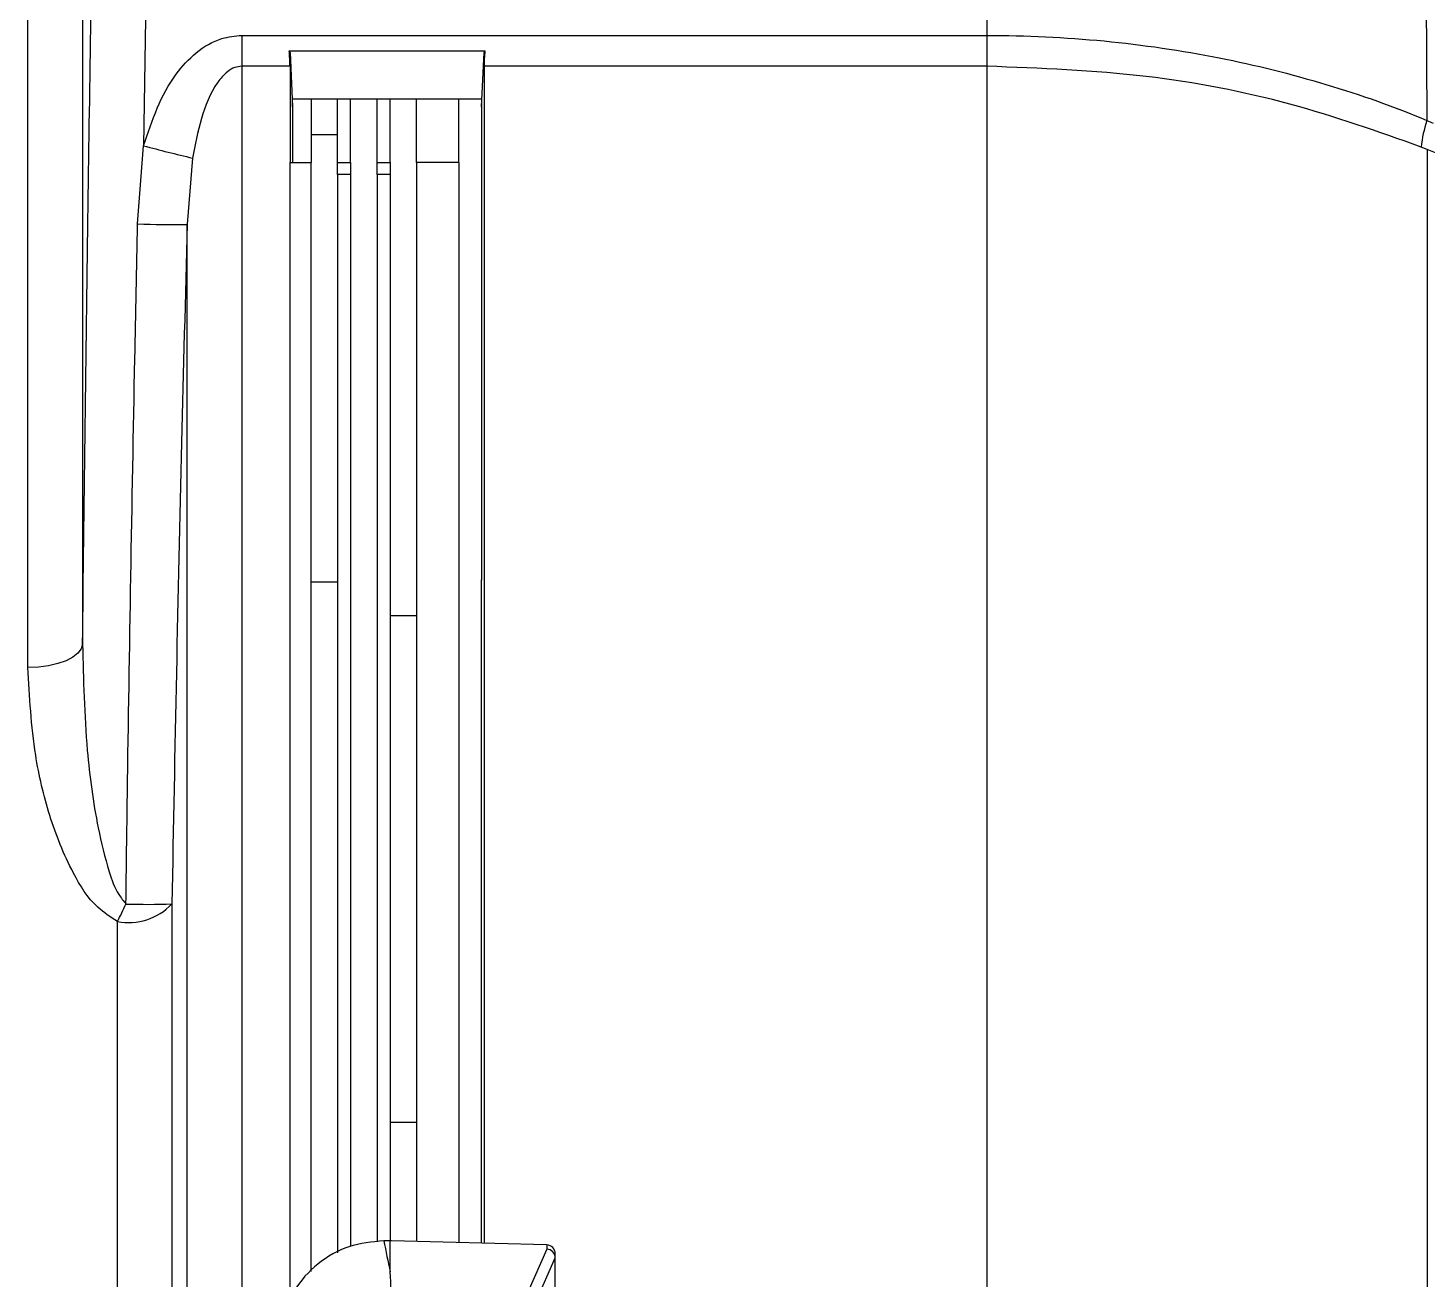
# Model space of a CAD drawing. Extents: x 17.3 to 113.1, y 4.8 to 84.5.
# Drawn here: x 26.856 to 28.446, y 36.438 to 37.859 of the extents above; entities that cross this region are included whole.
import ezdxf

# ---------------------------------------------------------------- set-up
doc = ezdxf.new("R2010")
doc.units = 0
doc.header["$MEASUREMENT"] = 0
doc.layers.add('OBJECT', color=7, linetype='CONTINUOUS')

msp = doc.modelspace()

# ---------------------------------------------------------------- linework, layer by layer
at = {"layer": 'OBJECT'}
for p, q in [((26.9181, 38.5144), (26.9181, 37.1593)), ((26.8561, 37.1328), (26.8561, 38.4603)), ((26.9926, 38.0608), (26.9874, 37.7255)), ((27.9456, 38.0608), (27.9456, 37.851)), ((28.4438, 38.0006), (28.4454, 37.7542)), ((27.0989, 37.851), (27.0989, 37.8159)), ((27.0989, 37.851), (27.9456, 37.851)), ((27.9456, 37.851), (27.9456, 37.8159)), ((27.1528, 37.8333), (27.3752, 37.8333)), ((27.1538, 37.8314), (27.1528, 37.8333)), ((27.1538, 37.8314), (27.1538, 37.8159)), ((27.1538, 37.8314), (27.1565, 37.7697)), ((27.1538, 37.8159), (27.1538, 37.8314)), ((27.1538, 37.8314), (27.1538, 37.8314)), ((27.3715, 37.7697), (27.3743, 37.8314)), ((27.3752, 37.8333), (27.3743, 37.8314)), ((27.3743, 37.8159), (27.3743, 37.8314)), ((27.3743, 37.8314), (27.3743, 37.8314)), ((27.3743, 37.8159), (27.3743, 37.8314)), ((27.1538, 37.8159), (27.0989, 37.8159)), ((27.0989, 37.8159), (27.0989, 36.1473)), ((27.1538, 37.8159), (27.1538, 37.7065)), ((27.3743, 37.8159), (27.3743, 36.4787)), ((27.9456, 37.8159), (27.3743, 37.8159)), ((27.9456, 37.8159), (27.9456, 35.8765)), ((27.3715, 37.7785), (27.1565, 37.7785)), ((27.1565, 37.7697), (27.1565, 37.7785)), ((27.1565, 37.7697), (27.1565, 37.7065)), ((27.1778, 37.7785), (27.1778, 37.7065)), ((27.2078, 37.7065), (27.2078, 37.7785)), ((27.2227, 37.7065), (27.2227, 37.7785)), ((27.2527, 37.7065), (27.2527, 37.7785)), ((27.2676, 37.7065), (27.2676, 37.7785)), ((27.2976, 37.7065), (27.2976, 37.7785)), ((27.3456, 37.7065), (27.3456, 37.7785)), ((27.3715, 37.7785), (27.3715, 37.7697)), ((27.3715, 37.7697), (27.3715, 37.2321)), ((27.2078, 37.7379), (27.1778, 37.7379)), ((26.9806, 37.6369), (26.9874, 37.7255)), ((28.4456, 37.7214), (28.4389, 37.7241)), ((28.4456, 37.7214), (28.4456, 35.8765)), ((27.0432, 37.7115), (27.037, 37.6363)), ((27.1538, 36.4131), (27.1538, 37.7065)), ((27.1538, 37.7065), (27.1778, 37.7065)), ((27.1778, 36.4465), (27.1778, 37.7065)), ((27.2078, 37.7065), (27.2227, 37.7065)), ((27.2078, 37.6928), (27.2078, 37.7065)), ((27.2227, 37.7065), (27.2227, 37.6928)), ((27.2527, 37.7065), (27.2676, 37.7065)), ((27.2527, 37.6928), (27.2527, 37.7065)), ((27.2676, 37.7065), (27.2676, 37.6928)), ((27.3456, 37.7065), (27.2976, 37.7065)), ((27.2976, 37.7065), (27.2976, 36.4807)), ((27.3456, 37.7065), (27.3456, 36.4794)), ((27.2227, 37.6928), (27.2078, 37.6928)), ((27.2078, 37.6928), (27.2078, 36.4676)), ((27.2227, 37.6928), (27.2227, 36.4752)), ((27.2676, 37.6928), (27.2527, 37.6928)), ((27.2527, 37.6928), (27.2527, 36.4803)), ((27.2676, 37.6928), (27.2676, 36.4815)), ((27.037, 35.8765), (27.037, 37.6363)), ((27.2078, 37.2296), (27.1778, 37.2296)), ((27.3715, 37.2321), (27.3715, 37.2326)), ((27.3715, 36.4788), (27.3715, 37.2326)), ((27.3715, 37.2321), (27.3715, 37.2321)), ((27.2976, 37.1914), (27.2676, 37.1914)), ((27.0196, 36.8641), (27.0196, 35.8765)), ((26.9577, 35.8765), (26.9577, 36.8442)), ((27.2976, 36.6157), (27.2676, 36.6157)), ((27.266, 36.4815), (27.2608, 36.4815)), ((27.2676, 36.446), (27.2676, 36.4815)), ((27.4453, 36.4768), (27.2691, 36.4814)), ((27.4456, 36.472), (27.424, 36.4229)), ((27.4335, 36.413), (27.4551, 36.4621)), ((27.4456, 36.4768), (27.4456, 36.472)), ((27.4551, 36.462), (27.4551, 36.4668)), ((27.4551, 36.347), (27.4551, 36.462))]:
    msp.add_line(p, q, dxfattribs=at)
at = {"layer": 'OBJECT', "flags": 128}
msp.add_lwpolyline([(26.9181, 37.1593), (26.9166, 37.1541), (26.9129, 37.1491), (26.9071, 37.1445), (26.8994, 37.1405), (26.89, 37.1372), (26.8795, 37.1348), (26.868, 37.1333), (26.8561, 37.1328)], dxfattribs=at)
at = {"layer": 'OBJECT'}
for centre, radius, start, end in [((28.57, 37.7115), 0.1317, 161.088, 174.5215), ((27.4496, 39.4438), 1.7793, 254.9449, 256.7966), ((27.0187, 38.5717), 0.9356, 267.6695, 271.1244), ((26.9704, 36.9107), 0.0677, 259.1412, 316.5664), ((26.6047, 37.0291), 0.3985, 332.3505, 335.5345), ((26.9926, 37.7258), 0.8621, 268.3237, 271.7929), ((27.2608, 36.3615), 0.12, 90, 90.1914), ((27.266, 36.3615), 0.12, 89.2499, 90), ((27.266, 36.3615), 0.12, 88.5, 89.2499), ((27.4451, 36.4668), 0.01, 87, 88.5), ((27.4451, 36.4668), 0.01, 0, 87)]:
    msp.add_arc(centre, radius, start, end, dxfattribs=at)
for centre, major_axis, ratio, start_param, end_param in [((27.1356, 37.8521), (-0.0113, 0.0619), 0.229753, 4.047964, 4.362323), ((27.3924, 37.8521), (0.0113, 0.0619), 0.229686, 1.920835, 2.235195), ((29.3301, 36.9749), (0, 2.3412), 0.904333, 1.783132, 1.798644), ((27.4451, 36.4621), (0.00979, -0.00206), 0.992047, 0.21202, 1.724102), ((27.4451, 36.4388), (0.0094, 0.0253), 0.138337, 5.925485, 5.931839)]:
    msp.add_ellipse(centre, major_axis=major_axis, ratio=ratio, start_param=start_param, end_param=end_param, dxfattribs=at)
for points, knots in [([(26.9181, 37.1593), (26.92, 37.3158), (26.9236, 37.6163), (26.9283, 37.9168), (26.9306, 38.0608)], [0, 0, 0, 0, 0.520773, 1, 1, 1, 1]), ([(26.9874, 37.7255), (26.9971, 37.7543), (27.0105, 37.7938), (27.0463, 37.8323), (27.0725, 37.8484), (27.0913, 37.8502), (27.0989, 37.851)], [0, 0, 0, 0, 0.50075, 0.686143, 0.873077, 1, 1, 1, 1]), ([(27.9456, 37.851), (27.9456, 37.851), (27.99, 37.851), (28.0791, 37.8467), (28.2086, 37.8278), (28.3316, 37.797), (28.4088, 37.7699), (28.4454, 37.7542), (28.4454, 37.7542)], [0, 0, 0, 0, 0.000004, 0.25468, 0.509356, 0.754674, 0.999995, 1, 1, 1, 1]), ([(27.0989, 37.8159), (27.0963, 37.8156), (27.0904, 37.8149), (27.0805, 37.8087), (27.0649, 37.7904), (27.0516, 37.7563), (27.046, 37.7265), (27.0432, 37.7115)], [0, 0, 0, 0, 0.061062, 0.137017, 0.266871, 0.630194, 1, 1, 1, 1]), ([(28.4389, 37.7241), (28.39, 37.7415), (28.2906, 37.7768), (28.1233, 37.8091), (28.0062, 37.8136), (27.9456, 37.8159)], [0, 0, 0, 0, 0.319146, 0.647516, 1, 1, 1, 1]), ([(28.4454, 37.7542), (28.4454, 37.7542), (28.4478, 37.7532), (28.4501, 37.7523), (28.4525, 37.7514)], [0, 0, 0, 0, 0.000295, 1, 1, 1, 1]), ([(29.3336, 37.3535), (29.3028, 37.3663), (29.1295, 37.4382), (28.8335, 37.561), (28.5682, 37.6707), (28.4456, 37.7214)], [0, 0, 0, 0, 0.104199, 0.585852, 1, 1, 1, 1]), ([(26.9674, 36.8641), (26.9679, 36.9054), (26.9707, 37.112), (26.9751, 37.3696), (26.9796, 37.5859), (26.9806, 37.6369)], [0, 0, 0, 0, 0.160413, 0.802068, 1, 1, 1, 1]), ([(27.037, 37.6363), (27.0348, 37.5536), (27.0279, 37.2963), (27.0229, 37.0389), (27.0196, 36.8641)], [0, 0, 0, 0, 0.321063, 1, 1, 1, 1]), ([(26.9181, 37.1593), (26.9191, 37.1191), (26.9207, 37.0495), (26.9323, 36.9626), (26.9455, 36.9082), (26.9558, 36.8784), (26.9646, 36.8676), (26.9674, 36.8641)], [0, 0, 0, 0, 0.401034, 0.694759, 0.864025, 0.95611, 1, 1, 1, 1]), ([(26.9577, 36.8442), (26.9499, 36.8492), (26.9284, 36.8632), (26.9025, 36.9062), (26.879, 36.9644), (26.8608, 37.0435), (26.8579, 37.0996), (26.8561, 37.1328)], [0, 0, 0, 0, 0.082616, 0.229115, 0.451924, 0.67554, 1, 1, 1, 1]), ([(27.2604, 36.4815), (27.2469, 36.4801), (27.2199, 36.4774), (27.1843, 36.4566), (27.1569, 36.4269), (27.1484, 36.402), (27.1442, 36.3899)], [0, 0, 0, 0, 0.253583, 0.507165, 0.760847, 1, 1, 1, 1]), ([(27.2766, 36.3588), (27.2765, 36.3595), (27.276, 36.363), (27.2738, 36.3778), (27.2698, 36.4062), (27.2684, 36.4317), (27.2676, 36.446)], [0, 0, 0, 0, 0.024148, 0.120739, 0.507103, 1, 1, 1, 1])]:
    msp.add_open_spline(points, degree=3, knots=knots, dxfattribs=at)

doc.saveas('drawing.dxf')
